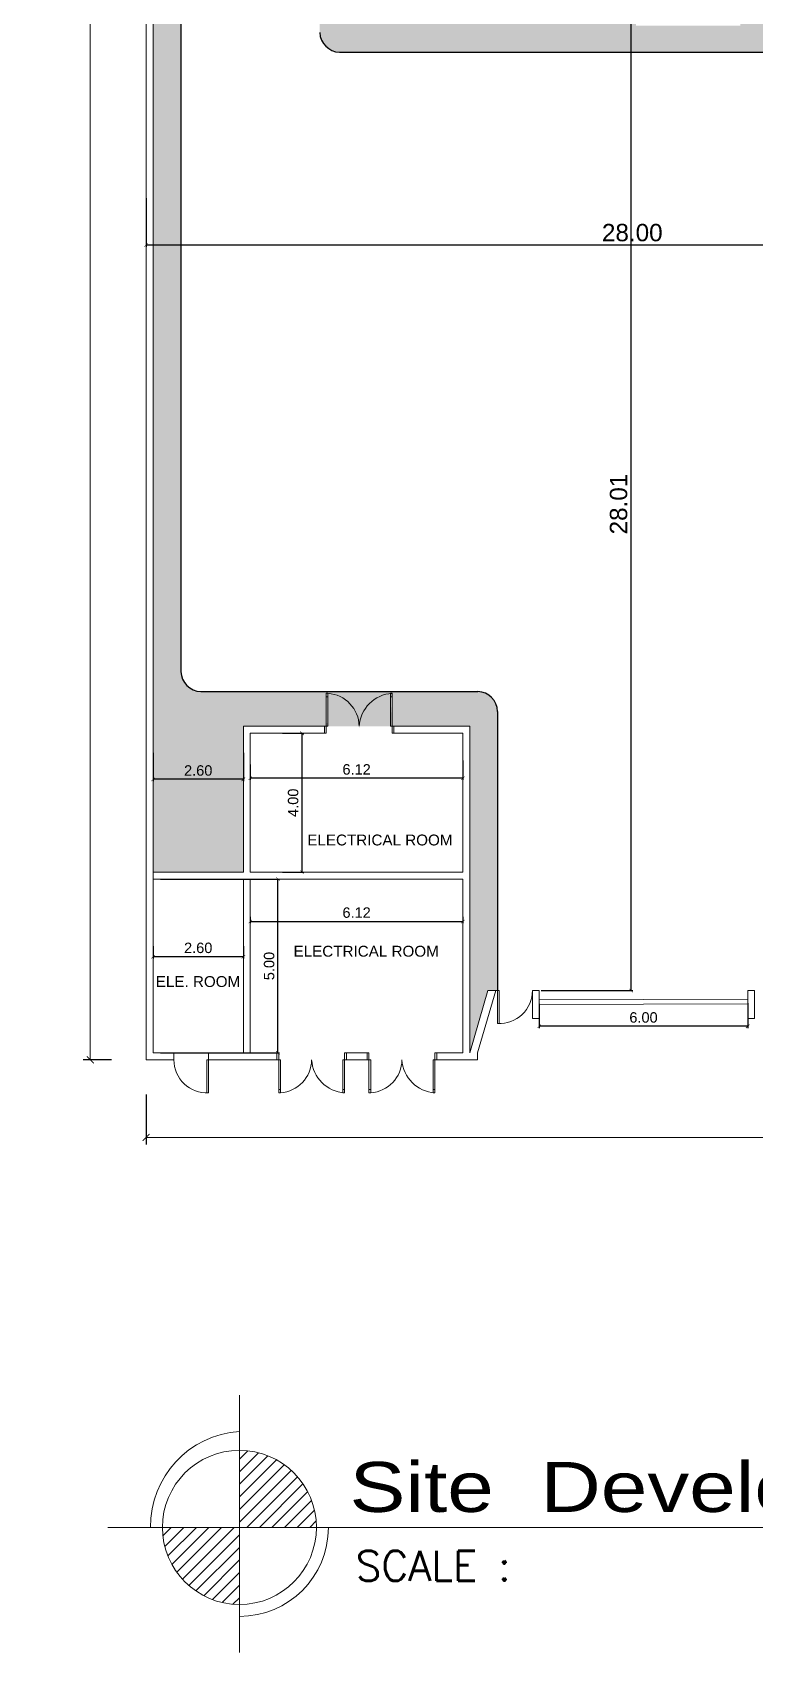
# Model space of a CAD drawing. Header units: millimetres. Extents: x -401 to 2889, y -234 to 146.
# Drawn here: x 1036.91 to 1057.71, y -33.73 to 12.9 of the extents above; entities that cross this region are included whole.
import ezdxf

# ---------------------------------------------------------------- set-up
doc = ezdxf.new("R2010")
doc.units = ezdxf.units.MM
doc.header["$LTSCALE"] = 3
doc.header["$MEASUREMENT"] = 0
doc.linetypes.add('CONTINU', pattern=[0])
doc.layers.get('0').update_dxf_attribs({"color": 3, "lineweight": 9})
doc.layers.add('A-WALL', color=7, linetype='Continuous')
for name, color, linetype, lineweight in [('DIM-IN', 1, 'Continuous', 0), ('Door', 16, 'Continuous', 0), ('Drw - Arch - brick (0.20)', 7, 'CONTINU', 20), ('Drw - Arch - Door (0.05)', 141, 'CONTINU', 5), ('hatch-col', 8, 'Continuous', 0), ('TITLETXT', 4, 'Continuous', 15), ('wall', 22, 'Continuous', 13), ('WALL-2', 6, 'Continuous', 18)]:
    doc.layers.add(name, color=color, linetype=linetype, lineweight=lineweight)
doc.styles.add('ARIAL', font='arial.ttf')
doc.styles.add('ROMANS', font='romans', dxfattribs={"width": 0.8})
doc.styles.add('STYLE2', font='swissk.ttf')
doc.dimstyles.new('details', dxfattribs={"dimtxt": 0.3, "dimasz": 0.1, "dimexe": 0.05, "dimexo": 0.05, "dimgap": 0.1, "dimtad": 1, "dimzin": 0, "dimdsep": 46, "dimtxsty": 'ARIAL', "dimblk": 'ARCHTICK', "dimcen": 0.2, "dimclrd": 16, "dimclre": 16, "dimclrt": 4, "dimadec": 0, "dimazin": 0, "dimtfac": 1, "dimtix": 1, "dimtmove": 1, "dimatfit": 3, "dimldrblk": 'OBLIQUE', "dimfxl": 0.15, "dimarcsym": 0})
pattern_1 = [(135, (646.67296, 174.47163), (-0.28284271, 5e-16), [0.6, -0.2]), (225, (646.53154, 174.61306), (-0.28284271, 5e-16), [0.6, -0.2])]

# ---------------------------------------------------------------- blocks, each defined once
blk = doc.blocks.new('door')
at = {"layer": 'Drw - Arch - Door (0.05)'}
for p, q in [((0, 0.5), (0, -0.5)), ((0.05, 0.5), (0, 0.5)), ((0.05, 0.5), (0.05, -0.5)), ((0.05, -0.5), (0, -0.5))]:
    blk.add_line(p, q, dxfattribs=at)
blk.add_arc((0, 0.5), 1, 180, 272.866, dxfattribs=at)
blk = doc.blocks.new('door2')
at = {"layer": 'Door', "color": 2, "lineweight": 0}
for p, q in [((-1.537, 0.759), (-1.537, 0.009)), ((-1.487, 0.009), (-1.487, 0.759)), ((0.313, 0.009), (0.313, 0.759)), ((0.363, 0.759), (0.363, 0.009))]:
    blk.add_line(p, q, dxfattribs=at)
at = {"layer": 'Door', "color": 1, "lineweight": 0}
for p, q in [((-1.537, 0.009), (-1.487, 0.009)), ((0.363, 0.009), (0.313, 0.009))]:
    blk.add_line(p, q, dxfattribs=at)
for points in [[(-1.587, 1.059), (-1.537, 1.059), (-1.537, 0.859), (-1.587, 0.859)], [(0.413, 1.059), (0.363, 1.059), (0.363, 0.859), (0.413, 0.859)]]:
    blk.add_lwpolyline(points, close=True, dxfattribs=at)
for points in [[(-1.537, 0.759), (-1.537, 0.859), (-1.487, 0.859), (-1.487, 0.759)], [(0.363, 0.759), (0.363, 0.859), (0.313, 0.859), (0.313, 0.759)], [(-1.487, 0.009), (-1.487, -0.091), (-1.537, -0.091), (-1.537, 0.009)], [(0.313, 0.009), (0.313, -0.091), (0.363, -0.091), (0.363, 0.009)]]:
    blk.add_lwpolyline(points, dxfattribs=at)
at = {"layer": 'Door', "color": 2, "lineweight": 0}
for centre, radius, start, end in [((-1.554, 0.873), 0.966, 273.9366, 359.1376), ((0.419, 0.917), 1.008, 183.2931, 266.8086)]:
    blk.add_arc(centre, radius, start, end, dxfattribs=at)
blk = doc.blocks.new('_ArchTick')
at = {"color": 0, "linetype": 'ByBlock', "const_width": 0.15}
blk.add_lwpolyline([(-0.5, -0.5), (0.5, 0.5)], dxfattribs=at)
blk = doc.blocks.new('*D129')
at = {"layer": 'Defpoints', "color": 0, "linetype": 'Continuous', "ltscale": 0.01, "transparency": 16777216}
for p in [(1043.189, -8.116), (1049.312, -8.008), (1043.189, -8.565)]:
    blk.add_point(p, dxfattribs=at)
at = {"layer": 'DIM-IN', "color": 16, "lineweight": -2, "ltscale": 0.01, "transparency": 16777216}
for p, q in [((1043.189, -8.166), (1043.189, -8.615)), ((1049.312, -8.058), (1049.312, -8.615))]:
    blk.add_line(p, q, dxfattribs=at)
at = {"layer": 'DIM-IN', "color": 16, "linetype": 'Continuous', "lineweight": -2, "ltscale": 0.01, "transparency": 16777216}
blk.add_line((1049.312, -8.565), (1043.189, -8.565), dxfattribs=at)
at = {"layer": 'DIM-IN', "color": 16, "linetype": 'Continuous', "lineweight": -2, "ltscale": 0.01, "transparency": 16777216, "xscale": 0.1, "yscale": 0.1, "zscale": 0.1, "rotation": 180}
blk.add_blockref('_ArchTick', (1043.189, -8.565), dxfattribs=at)
at = {"layer": 'DIM-IN', "color": 16, "linetype": 'Continuous', "lineweight": -2, "ltscale": 0.01, "transparency": 16777216, "xscale": 0.1, "yscale": 0.1, "zscale": 0.1}
blk.add_blockref('_ArchTick', (1049.312, -8.565), dxfattribs=at)
at = {"layer": 'DIM-IN', "color": 4, "linetype": 'Continuous', "ltscale": 0.01, "transparency": 16777216, "insert": (1046.25, -8.312), "char_height": 0.3, "attachment_point": 5, "style": 'ARIAL'}
blk.add_mtext('6.12', dxfattribs=at)
blk = doc.blocks.new('_Oblique')
at = {"color": 0, "linetype": 'ByBlock', "lineweight": -2}
blk.add_line((-0.5, -0.5), (0.5, 0.5), dxfattribs=at)
blk = doc.blocks.new('*D177')
at = {"layer": 'Defpoints', "color": 0, "linetype": 'Continuous', "ltscale": 0.01, "transparency": 16777216}
for p in [(1044.067, -7.27), (1044.067, -11.27), (1044.676, -11.27)]:
    blk.add_point(p, dxfattribs=at)
at = {"layer": 'DIM-IN', "color": 16, "lineweight": -2, "ltscale": 0.01, "transparency": 16777216}
for p, q in [((1044.117, -7.27), (1044.726, -7.27)), ((1044.117, -11.27), (1044.726, -11.27))]:
    blk.add_line(p, q, dxfattribs=at)
at = {"layer": 'DIM-IN', "color": 16, "linetype": 'Continuous', "lineweight": -2, "ltscale": 0.01, "transparency": 16777216}
blk.add_line((1044.676, -7.27), (1044.676, -11.27), dxfattribs=at)
at = {"layer": 'DIM-IN', "color": 16, "linetype": 'Continuous', "lineweight": -2, "ltscale": 0.01, "transparency": 16777216, "xscale": 0.1, "yscale": 0.1, "zscale": 0.1}
for p, rotation in [((1044.676, -7.27), 90), ((1044.676, -11.27), 270)]:
    blk.add_blockref('_ArchTick', p, dxfattribs=dict(at, rotation=rotation))
at = {"layer": 'DIM-IN', "color": 4, "linetype": 'Continuous', "ltscale": 0.01, "transparency": 16777216, "insert": (1044.423, -9.27), "char_height": 0.3, "attachment_point": 5, "rotation": 90, "style": 'ARIAL'}
blk.add_mtext('4.00', dxfattribs=at)
blk = doc.blocks.new('*D178')
at = {"layer": 'Defpoints', "color": 0, "linetype": 'Continuous', "ltscale": 0.01, "transparency": 16777216}
for p in [(1040.389, -7.783), (1042.989, -7.783), (1040.389, -8.596)]:
    blk.add_point(p, dxfattribs=at)
at = {"layer": 'DIM-IN', "color": 16, "lineweight": -2, "ltscale": 0.01, "transparency": 16777216}
for p, q in [((1040.389, -7.833), (1040.389, -8.646)), ((1042.989, -7.833), (1042.989, -8.646))]:
    blk.add_line(p, q, dxfattribs=at)
at = {"layer": 'DIM-IN', "color": 16, "linetype": 'Continuous', "lineweight": -2, "ltscale": 0.01, "transparency": 16777216}
blk.add_line((1042.989, -8.596), (1040.389, -8.596), dxfattribs=at)
at = {"layer": 'DIM-IN', "color": 16, "linetype": 'Continuous', "lineweight": -2, "ltscale": 0.01, "transparency": 16777216, "xscale": 0.1, "yscale": 0.1, "zscale": 0.1, "rotation": 180}
blk.add_blockref('_ArchTick', (1040.389, -8.596), dxfattribs=at)
at = {"layer": 'DIM-IN', "color": 16, "linetype": 'Continuous', "lineweight": -2, "ltscale": 0.01, "transparency": 16777216, "xscale": 0.1, "yscale": 0.1, "zscale": 0.1}
blk.add_blockref('_ArchTick', (1042.989, -8.596), dxfattribs=at)
at = {"layer": 'DIM-IN', "color": 4, "linetype": 'Continuous', "ltscale": 0.01, "transparency": 16777216, "insert": (1041.689, -8.343), "char_height": 0.3, "attachment_point": 5, "style": 'ARIAL'}
blk.add_mtext('2.60', dxfattribs=at)
blk = doc.blocks.new('*D179')
at = {"layer": 'Defpoints', "color": 0, "linetype": 'Continuous', "ltscale": 0.01, "transparency": 16777216}
for p in [(1040.389, -13.352), (1042.989, -13.352), (1040.389, -13.702)]:
    blk.add_point(p, dxfattribs=at)
at = {"layer": 'DIM-IN', "color": 16, "lineweight": -2, "ltscale": 0.01, "transparency": 16777216}
for p, q in [((1040.389, -13.402), (1040.389, -13.752)), ((1042.989, -13.402), (1042.989, -13.752))]:
    blk.add_line(p, q, dxfattribs=at)
at = {"layer": 'DIM-IN', "color": 16, "linetype": 'Continuous', "lineweight": -2, "ltscale": 0.01, "transparency": 16777216}
blk.add_line((1042.989, -13.702), (1040.389, -13.702), dxfattribs=at)
at = {"layer": 'DIM-IN', "color": 16, "linetype": 'Continuous', "lineweight": -2, "ltscale": 0.01, "transparency": 16777216, "xscale": 0.1, "yscale": 0.1, "zscale": 0.1, "rotation": 180}
blk.add_blockref('_ArchTick', (1040.389, -13.702), dxfattribs=at)
at = {"layer": 'DIM-IN', "color": 16, "linetype": 'Continuous', "lineweight": -2, "ltscale": 0.01, "transparency": 16777216, "xscale": 0.1, "yscale": 0.1, "zscale": 0.1}
blk.add_blockref('_ArchTick', (1042.989, -13.702), dxfattribs=at)
at = {"layer": 'DIM-IN', "color": 4, "linetype": 'Continuous', "ltscale": 0.01, "transparency": 16777216, "insert": (1041.689, -13.448), "char_height": 0.3, "attachment_point": 5, "style": 'ARIAL'}
blk.add_mtext('2.60', dxfattribs=at)
blk = doc.blocks.new('*D180')
at = {"layer": 'Defpoints', "color": 0, "linetype": 'Continuous', "ltscale": 0.01, "transparency": 16777216}
for p in [(1040.557, -11.47), (1043.984, -11.47), (1040.557, -16.47)]:
    blk.add_point(p, dxfattribs=at)
at = {"layer": 'DIM-IN', "color": 16, "lineweight": -2, "ltscale": 0.01, "transparency": 16777216}
for p, q in [((1040.607, -11.47), (1044.034, -11.47)), ((1040.607, -16.47), (1044.034, -16.47))]:
    blk.add_line(p, q, dxfattribs=at)
at = {"layer": 'DIM-IN', "color": 16, "linetype": 'Continuous', "lineweight": -2, "ltscale": 0.01, "transparency": 16777216}
blk.add_line((1043.984, -16.47), (1043.984, -11.47), dxfattribs=at)
at = {"layer": 'DIM-IN', "color": 16, "linetype": 'Continuous', "lineweight": -2, "ltscale": 0.01, "transparency": 16777216, "xscale": 0.1, "yscale": 0.1, "zscale": 0.1}
for p, rotation in [((1043.984, -11.47), 90), ((1043.984, -16.47), 270)]:
    blk.add_blockref('_ArchTick', p, dxfattribs=dict(at, rotation=rotation))
at = {"layer": 'DIM-IN', "color": 4, "linetype": 'Continuous', "ltscale": 0.01, "transparency": 16777216, "insert": (1043.731, -13.97), "char_height": 0.3, "attachment_point": 5, "rotation": 90, "style": 'ARIAL'}
blk.add_mtext('5.00', dxfattribs=at)
blk = doc.blocks.new('*D181')
at = {"layer": 'Defpoints', "color": 0, "linetype": 'Continuous', "ltscale": 0.01, "transparency": 16777216}
for p in [(1043.189, -12.507), (1049.312, -12.507), (1049.312, -12.687)]:
    blk.add_point(p, dxfattribs=at)
at = {"layer": 'DIM-IN', "color": 16, "lineweight": -2, "ltscale": 0.01, "transparency": 16777216}
for p, q in [((1043.189, -12.557), (1043.189, -12.737)), ((1049.312, -12.557), (1049.312, -12.737))]:
    blk.add_line(p, q, dxfattribs=at)
at = {"layer": 'DIM-IN', "color": 16, "linetype": 'Continuous', "lineweight": -2, "ltscale": 0.01, "transparency": 16777216}
blk.add_line((1043.189, -12.687), (1049.312, -12.687), dxfattribs=at)
at = {"layer": 'DIM-IN', "color": 16, "linetype": 'Continuous', "lineweight": -2, "ltscale": 0.01, "transparency": 16777216, "xscale": 0.1, "yscale": 0.1, "zscale": 0.1, "rotation": 180}
blk.add_blockref('_ArchTick', (1043.189, -12.687), dxfattribs=at)
at = {"layer": 'DIM-IN', "color": 16, "linetype": 'Continuous', "lineweight": -2, "ltscale": 0.01, "transparency": 16777216, "xscale": 0.1, "yscale": 0.1, "zscale": 0.1}
blk.add_blockref('_ArchTick', (1049.312, -12.687), dxfattribs=at)
at = {"layer": 'DIM-IN', "color": 4, "linetype": 'Continuous', "ltscale": 0.01, "transparency": 16777216, "insert": (1046.25, -12.434), "char_height": 0.3, "attachment_point": 5, "style": 'ARIAL'}
blk.add_mtext('6.12', dxfattribs=at)
blk = doc.blocks.new('*D187')
at = {"layer": 'Defpoints', "color": 0, "linetype": 'Continuous', "ltscale": 0.01, "transparency": 16777216}
for p in [(1040.189, 8.181), (1068.189, 7.981), (1040.189, 6.781)]:
    blk.add_point(p, dxfattribs=at)
at = {"layer": 'DIM-IN', "color": 16, "lineweight": -2, "ltscale": 0.01, "transparency": 16777216}
for p, q in [((1040.189, 8.131), (1040.189, 6.731)), ((1068.189, 7.931), (1068.189, 6.731))]:
    blk.add_line(p, q, dxfattribs=at)
at = {"layer": 'DIM-IN', "color": 16, "linetype": 'Continuous', "lineweight": -2, "ltscale": 0.01, "transparency": 16777216}
blk.add_line((1068.189, 6.781), (1040.189, 6.781), dxfattribs=at)
at = {"layer": 'DIM-IN', "color": 16, "linetype": 'Continuous', "lineweight": -2, "ltscale": 0.01, "transparency": 16777216, "xscale": 0.1, "yscale": 0.1, "zscale": 0.1, "rotation": 180}
blk.add_blockref('_ArchTick', (1040.189, 6.781), dxfattribs=at)
at = {"layer": 'DIM-IN', "color": 16, "linetype": 'Continuous', "lineweight": -2, "ltscale": 0.01, "transparency": 16777216, "xscale": 0.1, "yscale": 0.1, "zscale": 0.1}
blk.add_blockref('_ArchTick', (1068.189, 6.781), dxfattribs=at)
at = {"layer": 'DIM-IN', "color": 4, "linetype": 'Continuous', "ltscale": 0.01, "transparency": 16777216, "insert": (1054.189, 7.137), "char_height": 0.5, "attachment_point": 5, "style": 'ARIAL'}
blk.add_mtext('28.00', dxfattribs=at)
blk = doc.blocks.new('*D188')
at = {"layer": 'Defpoints', "color": 0, "linetype": 'Continuous', "ltscale": 0.01, "transparency": 16777216}
for p in [(1054.272, 13.33), (1051.512, -14.676), (1054.151, -14.676)]:
    blk.add_point(p, dxfattribs=at)
at = {"layer": 'DIM-IN', "color": 16, "lineweight": -2, "ltscale": 0.01, "transparency": 16777216}
for p, q in [((1054.222, 13.33), (1054.101, 13.33)), ((1051.562, -14.676), (1054.201, -14.676))]:
    blk.add_line(p, q, dxfattribs=at)
at = {"layer": 'DIM-IN', "color": 16, "linetype": 'Continuous', "lineweight": -2, "ltscale": 0.01, "transparency": 16777216}
blk.add_line((1054.151, 13.33), (1054.151, -14.676), dxfattribs=at)
at = {"layer": 'DIM-IN', "color": 16, "linetype": 'Continuous', "lineweight": -2, "ltscale": 0.01, "transparency": 16777216, "xscale": 0.1, "yscale": 0.1, "zscale": 0.1}
for p, rotation in [((1054.151, 13.33), 90), ((1054.151, -14.676), 270)]:
    blk.add_blockref('_ArchTick', p, dxfattribs=dict(at, rotation=rotation))
at = {"layer": 'DIM-IN', "color": 4, "linetype": 'Continuous', "ltscale": 0.01, "transparency": 16777216, "insert": (1053.796, -0.673), "char_height": 0.5, "attachment_point": 5, "rotation": 90, "style": 'ARIAL'}
blk.add_mtext('28.01', dxfattribs=at)
blk = doc.blocks.new('*D189')
at = {"layer": 'Defpoints', "color": 0, "linetype": 'Continuous', "ltscale": 0.01, "transparency": 16777216}
for p in [(1051.512, -15.009), (1057.512, -14.988), (1051.512, -15.704)]:
    blk.add_point(p, dxfattribs=at)
at = {"layer": 'DIM-IN', "color": 16, "lineweight": -2, "ltscale": 0.01, "transparency": 16777216}
for p, q in [((1051.512, -15.059), (1051.512, -15.754)), ((1057.512, -15.038), (1057.512, -15.754))]:
    blk.add_line(p, q, dxfattribs=at)
at = {"layer": 'DIM-IN', "color": 16, "linetype": 'Continuous', "lineweight": -2, "ltscale": 0.01, "transparency": 16777216}
blk.add_line((1057.512, -15.704), (1051.512, -15.704), dxfattribs=at)
at = {"layer": 'DIM-IN', "color": 16, "linetype": 'Continuous', "lineweight": -2, "ltscale": 0.01, "transparency": 16777216, "xscale": 0.1, "yscale": 0.1, "zscale": 0.1, "rotation": 180}
blk.add_blockref('_ArchTick', (1051.512, -15.704), dxfattribs=at)
at = {"layer": 'DIM-IN', "color": 16, "linetype": 'Continuous', "lineweight": -2, "ltscale": 0.01, "transparency": 16777216, "xscale": 0.1, "yscale": 0.1, "zscale": 0.1}
blk.add_blockref('_ArchTick', (1057.512, -15.704), dxfattribs=at)
at = {"layer": 'DIM-IN', "color": 4, "linetype": 'Continuous', "ltscale": 0.01, "transparency": 16777216, "insert": (1054.512, -15.451), "char_height": 0.3, "attachment_point": 5, "style": 'ARIAL'}
blk.add_mtext('6.00', dxfattribs=at)
blk = doc.blocks.new('*D133')
at = {"layer": 'Defpoints', "color": 0, "linetype": 'Continuous', "ltscale": 0.01, "transparency": 16777216}
for p in [(1040.189, 58.33), (1038.58, -16.67), (1040.189, -16.67)]:
    blk.add_point(p, dxfattribs=at)
at = {"layer": 'DIM-IN', "color": 16, "linetype": 'Continuous', "lineweight": -2, "ltscale": 0.01, "transparency": 16777216}
for p, q in [((1039.189, 58.33), (1038.38, 58.33)), ((1039.189, -16.67), (1038.38, -16.67))]:
    blk.add_line(p, q, dxfattribs=at)
at = {"layer": 'DIM-IN', "color": 16, "linetype": 'Continuous', "lineweight": 5, "ltscale": 0.01, "transparency": 16777216}
blk.add_line((1038.58, 58.33), (1038.58, -16.67), dxfattribs=at)
at = {"layer": 'DIM-IN', "color": 16, "linetype": 'Continuous', "lineweight": 5, "ltscale": 0.01, "transparency": 16777216, "xscale": 0.2, "yscale": 0.2, "zscale": 0.2}
for p, rotation in [((1038.58, 58.33), 90), ((1038.58, -16.67), 270)]:
    blk.add_blockref('_ArchTick', p, dxfattribs=dict(at, rotation=rotation))
at = {"layer": 'DIM-IN', "color": 4, "linetype": 'Continuous', "ltscale": 0.01, "transparency": 16777216, "insert": (1037.569, 20.83), "char_height": 1, "attachment_point": 5, "rotation": 90, "style": 'ARIAL'}
blk.add_mtext('75.00', dxfattribs=at)
blk = doc.blocks.new('*D136')
at = {"layer": 'Defpoints', "color": 0, "linetype": 'Continuous', "ltscale": 0.01, "transparency": 16777216}
for p in [(1040.189, -16.67), (1145.189, -16.67), (1145.189, -18.903)]:
    blk.add_point(p, dxfattribs=at)
at = {"layer": 'DIM-IN', "color": 16, "linetype": 'Continuous', "lineweight": -2, "ltscale": 0.01, "transparency": 16777216}
for p, q in [((1040.189, -17.67), (1040.189, -19.103)), ((1145.189, -17.67), (1145.189, -19.103))]:
    blk.add_line(p, q, dxfattribs=at)
at = {"layer": 'DIM-IN', "color": 16, "linetype": 'Continuous', "lineweight": 5, "ltscale": 0.01, "transparency": 16777216}
blk.add_line((1040.189, -18.903), (1145.189, -18.903), dxfattribs=at)
at = {"layer": 'DIM-IN', "color": 16, "linetype": 'Continuous', "lineweight": 5, "ltscale": 0.01, "transparency": 16777216, "xscale": 0.2, "yscale": 0.2, "zscale": 0.2, "rotation": 180}
blk.add_blockref('_ArchTick', (1040.189, -18.903), dxfattribs=at)
at = {"layer": 'DIM-IN', "color": 16, "linetype": 'Continuous', "lineweight": 5, "ltscale": 0.01, "transparency": 16777216, "xscale": 0.2, "yscale": 0.2, "zscale": 0.2}
blk.add_blockref('_ArchTick', (1145.189, -18.903), dxfattribs=at)
at = {"layer": 'DIM-IN', "color": 4, "linetype": 'Continuous', "ltscale": 0.01, "transparency": 16777216, "insert": (1092.689, -17.892), "char_height": 1, "attachment_point": 5, "style": 'ARIAL'}
blk.add_mtext('105.00', dxfattribs=at)

msp = doc.modelspace()

# ---------------------------------------------------------------- hatches: boundary and pattern name
at = {"layer": 'hatch-col', "linetype": 'Continuous', "ltscale": 0.01}
h = msp.add_hatch(dxfattribs=at)
h.set_pattern_fill('AR-HBONE', color=250, scale=0.05, angle=-270, style=0)
h.set_pattern_definition(pattern_1)
h.paths.add_polyline_path([(1144.989, 58.13), (1040.389, 58.13), (1040.389, -11.27), (1042.989, -11.27), (1042.989, -7.07), (1049.512, -7.07), (1049.512, -16.47), (1050.03, -14.676), (1050.312, -14.676), (1050.312, -6.642, 0.414586), (1049.699, -6.07), (1045.425, -6.07), (1042.989, -6.07), (1041.801, -6.07, -0.413841), (1041.189, -5.499), (1041.189, 57.13), (1143.989, 57.13), (1143.989, -15.47), (1140.262, -15.47, 0.400935), (1139.884, -15.882), (1139.884, -16.47), (1144.989, -16.47)])
h.paths.add_polyline_path([(1046.323, -7.141, 0.411371), (1045.425, -6.12), (1045.425, -6.22), (1045.425, -6.97), (1045.375, -6.97), (1045.375, -6.22), (1045.375, -6.118, -0.404881), (1046.325, -7.07, -0.367251), (1047.225, -6.125), (1047.225, -6.12), (1047.309, -6.12, 0.411705)], flags=17)
h.paths.add_polyline_path([(1047.225, -6.97), (1047.275, -6.22), (1047.225, -6.22)], flags=16)
h.paths.add_polyline_path([(1041.21, -8.655), (1042.175, -8.655), (1042.175, -8.036), (1041.21, -8.036)], flags=24)
h = msp.add_hatch(dxfattribs=at)
h.set_pattern_fill('AR-HBONE', color=250, scale=0.05, angle=-270, style=0)
h.set_pattern_definition(pattern_1)
h.paths.add_polyline_path([(1068.189, 13.33), (1064.7, 13.33), (1064.7, 13.092), (1061.7, 13.092), (1061.7, 13.33), (1057.3, 13.33), (1057.3, 13.092), (1054.3, 13.092), (1054.3, 13.33), (1046.189, 13.33), (1046.189, 52.33), (1048.189, 52.33, -0.414214), (1049.141, 53.282), (1045.76, 53.33, 0.413841), (1045.189, 52.718), (1045.189, 12.902, 0.414586), (1045.802, 12.33), (1067.189, 12.33), (1067.189, -11.098, 0.414586), (1067.802, -11.67), (1093.939, -11.67), (1093.939, -10.67), (1068.189, -10.67), (1068.189, 4.33), (1067.934, 4.33), (1067.934, 7.33), (1068.189, 7.33)])
h.paths.add_polyline_path([(1128.576, 53.33), (1128.189, 53.33), (1049.141, 53.282, 0.414214), (1048.189, 52.33), (1128.189, 52.33), (1128.189, -10.67), (1093.939, -10.67), (1093.939, -11.67), (1128.617, -11.67, 0.413841), (1129.189, -11.058), (1129.189, 52.758, 0.414586)])
at = {"layer": 'wall'}
h = msp.add_hatch(dxfattribs=at)
h.set_pattern_fill('ANSI31', color=8, scale=0.080803, angle=-360, style=0)
h.set_pattern_definition([(45, (-584741.66662, 121883.1382), (-0.18140818947, 0.18140818947), [])])
h.paths.add_polyline_path([(1042.876, -27.909), (1042.876, -30.127), (1045.094, -30.127, 0.414214)])
h.paths.add_polyline_path([(1042.876, -30.127), (1040.658, -30.127, 0.414214), (1042.876, -32.346)])

# ---------------------------------------------------------------- linework, layer by layer
at = {"layer": 'A-WALL', "color": 5, "lineweight": -3}
for p, q in [((1041.189, 57.13), (1041.189, -5.499)), ((1045.76, 12.33), (1067.189, 12.33)), ((1041.761, -6.07), (1042.989, -6.07)), ((1042.989, -6.07), (1045.425, -6.07)), ((1045.425, -6.07), (1049.74, -6.07)), ((1050.312, -6.642), (1050.312, -14.676))]:
    msp.add_line(p, q, dxfattribs=at)
for centre, start, end in [((1045.781, 12.922), 181.939, 267.988), ((1041.781, -5.478), 182.012, 268.061), ((1049.72, -6.662), 1.939, 87.988)]:
    msp.add_arc(centre, 0.592, start, end, dxfattribs=at)
at = {"layer": 'Drw - Arch - brick (0.20)'}
for p, q in [((1040.189, 58.33), (1040.189, -16.67)), ((1040.389, 52.33), (1040.389, -16.47)), ((1042.989, -11.27), (1042.989, -7.07)), ((1042.989, -7.07), (1045.425, -7.07)), ((1043.189, -11.27), (1043.189, -7.27)), ((1043.189, -7.27), (1045.375, -7.27)), ((1047.225, -7.07), (1049.512, -7.07)), ((1047.275, -7.27), (1049.312, -7.27)), ((1049.312, -7.27), (1049.312, -11.27)), ((1049.512, -7.07), (1049.512, -11.27)), ((1042.989, -11.27), (1040.389, -11.27)), ((1042.989, -11.47), (1040.389, -11.47)), ((1042.989, -16.47), (1042.989, -11.47)), ((1049.312, -11.27), (1043.189, -11.27)), ((1043.189, -16.47), (1043.189, -11.47)), ((1049.312, -11.47), (1043.189, -11.47)), ((1049.312, -16.47), (1049.312, -11.47)), ((1049.512, -16.47), (1049.512, -11.27)), ((1050.03, -14.676), (1049.512, -16.47)), ((1050.263, -14.676), (1049.727, -16.47)), ((1040.189, -16.67), (1040.989, -16.67)), ((1040.389, -16.47), (1040.989, -16.47)), ((1040.389, -16.47), (1040.989, -16.47)), ((1040.989, -16.47), (1040.989, -16.67)), ((1041.989, -16.47), (1042.989, -16.47)), ((1041.989, -16.47), (1042.989, -16.47)), ((1042.989, -16.47), (1041.989, -16.47)), ((1041.989, -16.47), (1041.989, -16.67)), ((1041.989, -16.67), (1043.955, -16.67)), ((1043.189, -16.47), (1043.955, -16.47)), ((1043.189, -16.47), (1043.955, -16.47)), ((1045.955, -16.47), (1046.605, -16.47)), ((1045.955, -16.47), (1046.605, -16.47)), ((1045.955, -16.67), (1046.655, -16.67)), ((1048.455, -16.67), (1049.727, -16.67)), ((1048.505, -16.47), (1049.312, -16.47)), ((1048.505, -16.47), (1049.312, -16.47)), ((1049.727, -16.47), (1049.727, -16.67))]:
    msp.add_line(p, q, dxfattribs=at)
for points in [[(1051.312, -14.676), (1051.512, -14.676), (1051.512, -15.476), (1051.312, -15.476), (1051.312, -14.676)], [(1057.512, -14.676), (1057.712, -14.676), (1057.712, -15.476), (1057.512, -15.476), (1057.512, -14.676)]]:
    msp.add_lwpolyline(points, dxfattribs=at)
at = {"layer": 'Drw - Arch - Door (0.05)'}
for p, q in [((1050.03, -14.676), (1050.312, -14.676)), ((1043.955, -16.67), (1043.955, -16.47)), ((1045.955, -16.67), (1045.955, -16.47))]:
    msp.add_line(p, q, dxfattribs=at)
msp.add_lwpolyline([(1057.512, -14.921), (1051.511, -14.941), (1051.512, -15.076), (1057.512, -15.055)], close=True, dxfattribs=at)
at = {"layer": 'WALL-2', "color": 7}
for p, q in [((1042.876, -26.324), (1042.876, -33.73)), ((1039.086, -30.127), (1082.614, -30.127))]:
    msp.add_line(p, q, dxfattribs=at)
msp.add_circle((1042.876, -30.127), 2.218, dxfattribs=at)
for centre, radius, start, end in [((1043.053, -30.099), 2.739, 93.7098, 180.5933), ((1042.876, -30.127), 2.562, 270, 0)]:
    msp.add_arc(centre, radius, start, end, dxfattribs=at)

# ---------------------------------------------------------------- block references
at = {"layer": 'Drw - Arch - Door (0.05)', "xscale": -1, "rotation": 180}
msp.add_blockref('door2', (1046.912, -6.211), dxfattribs=at)
at = {"layer": 'Drw - Arch - Door (0.05)', "yscale": 0.9523866102884764, "zscale": 0.9523866102884764}
for p, xscale in [((1050.359, -15.152), -0.9523866102884764), ((1041.941, -17.146), 0.9523866102884764)]:
    msp.add_blockref('door', p, dxfattribs=dict(at, xscale=xscale))
at = {"layer": 'Drw - Arch - Door (0.05)'}
for p in [(1045.543, -17.529), (1048.143, -17.529)]:
    msp.add_blockref('door2', p, dxfattribs=at)

# ---------------------------------------------------------------- texts
at = {"color": 3, "style": 'ARIAL'}
for s, height, p in [('ELECTRICAL ROOM', 0.31332, (1044.829, -10.499)), ('ELECTRICAL ROOM', 0.31332, (1044.434, -13.7)), ('ELE. ROOM', 0.3133, (1040.466, -14.573))]:
    msp.add_text(s, height=height, dxfattribs=at).set_placement(p)
at = {"layer": 'TITLETXT', "style": 'STYLE2', "width": 1.2}
msp.add_text('Site  Development Layout Plan', height=1.43833, dxfattribs=at).set_placement((1046.047, -29.682))
at = {"layer": 'WALL-2', "color": 7, "style": 'ROMANS', "width": 1}
msp.add_text('SCALE :                       1/400/A1 ', height=0.86059, dxfattribs=at).set_placement((1046.225, -31.663))

# ---------------------------------------------------------------- dimensions: what is measured, and where the dimension line sits
at = {"layer": 'DIM-IN', "linetype": 'Continuous', "ltscale": 0.01}
dim = msp.add_linear_dim(base=(1038.58, -16.67), p1=(1040.189, 58.33), p2=(1040.189, -16.67), angle=90, dimstyle='details', override={"dimtxt": 1, "dimasz": 0.2, "dimexe": 0.2, "dimexo": 1, "dimgap": 0.5, "dimse1": 0, "dimse2": 0, "dimlwd": 5}, dxfattribs=at)
dim.commit()
dim.dimension.update_dxf_attribs({"geometry": '*D133', "text_midpoint": (1037.569, 20.83)})
at = {"layer": 'DIM-IN', "color": 1, "linetype": 'Continuous', "ltscale": 0.01}
for base, p1, p2, override, picture, middle in [((1054.151, -14.676), (1054.272, 13.33), (1051.512, -14.676), {"dimtxt": 0.5, "dimse1": 0, "dimse2": 0, "dimfxl": 0, "dimarcsym": 1}, '*D188', (1053.796, -0.673)), ((1044.676, -11.27), (1044.067, -7.27), (1044.067, -11.27), {"dimfxl": 0, "dimarcsym": 1}, '*D177', (1044.423, -9.27)), ((1043.984, -11.47), (1040.557, -16.47), (1040.557, -11.47), {"dimfxl": 0, "dimarcsym": 1}, '*D180', (1043.731, -13.97))]:
    dim = msp.add_linear_dim(base=base, p1=p1, p2=p2, angle=90, dimstyle='details', override=override, dxfattribs=at)
    dim.commit()
    dim.dimension.update_dxf_attribs({"geometry": picture, "text_midpoint": middle})
for base, p1, p2, override, picture, middle in [((1040.189, 6.781), (1068.189, 7.981), (1040.189, 8.181), {"dimtxt": 0.5, "dimse1": 0, "dimse2": 0, "dimfxl": 0, "dimarcsym": 1}, '*D187', (1054.189, 7.137)), ((1040.389, -8.596), (1042.989, -7.783), (1040.389, -7.783), {"dimfxl": 0, "dimarcsym": 1}, '*D178', (1041.689, -8.343)), ((1043.189, -8.565), (1049.312, -8.008), (1043.189, -8.116), {"dimfxl": 0, "dimarcsym": 1}, '*D129', (1046.25, -8.312)), ((1049.312, -12.687), (1043.189, -12.507), (1049.312, -12.507), {"dimfxl": 0, "dimarcsym": 1}, '*D181', (1046.25, -12.434)), ((1040.389, -13.702), (1042.989, -13.352), (1040.389, -13.352), {"dimfxl": 0, "dimarcsym": 1}, '*D179', (1041.689, -13.448)), ((1051.512, -15.704), (1057.512, -14.988), (1051.512, -15.009), {"dimfxl": 0, "dimarcsym": 1}, '*D189', (1054.512, -15.451))]:
    dim = msp.add_linear_dim(base=base, p1=p1, p2=p2, dimstyle='details', override=override, dxfattribs=at)
    dim.commit()
    dim.dimension.update_dxf_attribs({"geometry": picture, "text_midpoint": middle})
at = {"layer": 'DIM-IN', "linetype": 'Continuous', "ltscale": 0.01}
dim = msp.add_linear_dim(base=(1145.189, -18.903), p1=(1040.189, -16.67), p2=(1145.189, -16.67), dimstyle='details', override={"dimtxt": 1, "dimasz": 0.2, "dimexe": 0.2, "dimexo": 1, "dimgap": 0.5, "dimse1": 0, "dimse2": 0, "dimlwd": 5}, dxfattribs=at)
dim.commit()
dim.dimension.update_dxf_attribs({"geometry": '*D136', "text_midpoint": (1092.689, -17.892)})

doc.saveas('drawing.dxf')
